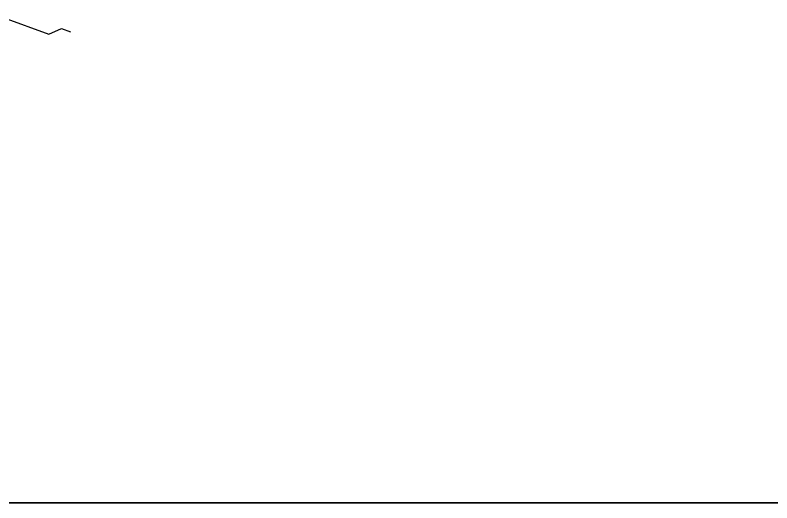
# Model space of a CAD drawing. Header units: inches. Extents: x -50945 to 250244, y -404780 to 18493.
# Drawn here: x 224597.4 to 224715, y -311807.5 to -311731.8 of the extents above; entities that cross this region are included whole.
import ezdxf
from ezdxf.xclip import XClip

# ---------------------------------------------------------------- set-up
doc = ezdxf.new("R2010")
doc.units = ezdxf.units.IN
doc.header["$MEASUREMENT"] = 0
doc.header["$XCLIPFRAME"] = 2
doc.linetypes.add('iGo户型优化31', pattern=[0.35, 0.25, -0.1])
doc.layers.add('iGo户型优化', color=7, linetype='Continuous')
doc.layers.add('IRC-30-天花轮廓线', color=30, linetype='Continuous')
doc.layers.add('天棚材质标注', color=2, linetype='Continuous', lineweight=5)

# ---------------------------------------------------------------- blocks, each defined once
blk = doc.blocks.new('抖音iGo户型优化-0853')
at = {"layer": 'iGo户型优化', "color": 251, "ltscale": 100}
for p, q in [((-1117.11, -204329.02), (-1121.98, -204342.42)), ((-1121.98, -204342.42), (-1120.28, -204346.07)), ((-1120.28, -204346.07), (-1121.26, -204348.75))]:
    blk.add_line(p, q, dxfattribs=at)
blk = doc.blocks.new('thytyhy')
at = {"color": 7, "linetype": 'iGo户型优化31', "xscale": 0.5317064318048343, "yscale": 0.5317064318048343, "zscale": 0.5317064318048343}
blk.add_blockref('抖音iGo户型优化-0853', (277574.09, -167715.69), dxfattribs=at)

msp = doc.modelspace()

# ---------------------------------------------------------------- block references
at = {"layer": '天棚材质标注', "color": 6}
ref = msp.add_blockref('thytyhy', (-51763.23, -588712.29), dxfattribs=dict(at, rotation=89.99999999999999))
XClip(ref).set_block_clipping_path([(276904.7874586927, -283764.3061409554), (279962.1796524448, -274923.7453339266)])

# ---------------------------------------------------------------- next in the draw order: linework, layer by layer
at = {"layer": 'IRC-30-天花轮廓线'}
msp.add_line((218693.28, -311807.51), (237830.21, -311807.51), dxfattribs=at)
msp.add_lwpolyline([(223160.52, -308750.11), (232001.08, -308750.11), (232001.08, -311807.51), (223160.52, -311807.51)], close=True, dxfattribs=at)

doc.saveas('drawing.dxf')
